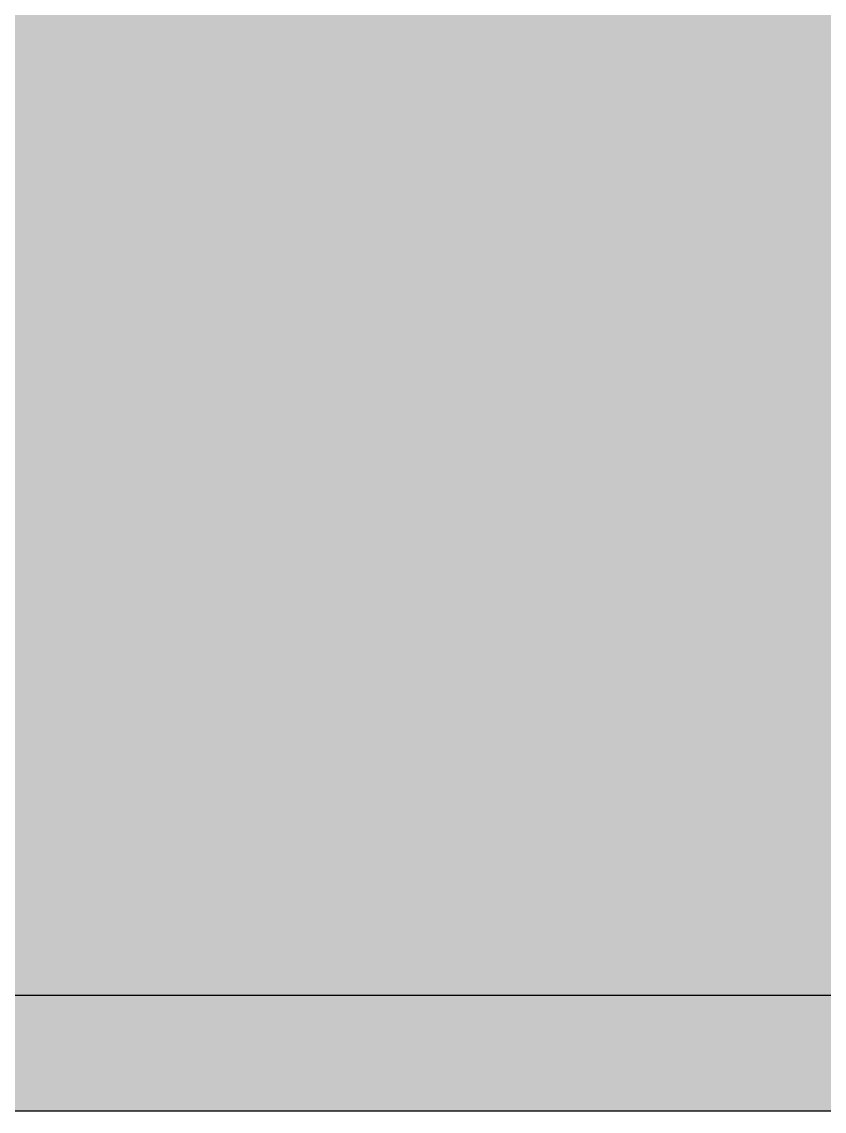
# Model space of a CAD drawing. Header units: millimetres. Extents: x 1313 to 1393.8, y 883.5 to 926.2.
# Drawn here: x 1373.788 to 1375.176, y 885.576 to 887.461 of the extents above; entities that cross this region are included whole.
import ezdxf

# ---------------------------------------------------------------- set-up
doc = ezdxf.new("R2010")
doc.units = ezdxf.units.MM
doc.layers.add('ambientes', color=254, linetype='Continuous', lineweight=25)
doc.layers.add('DIMENSIONES', color=1, linetype='Continuous', lineweight=5)

msp = doc.modelspace()

# ---------------------------------------------------------------- hatches: boundary and pattern name
h = msp.add_hatch(color=256)
h.set_gradient(color1=(233, 222, 190), color2=(232, 220, 187), one_color=1, tint=0.82, name='HEMISPHERICAL')
h.paths.add_polyline_path([(1376.4409, 889.0765), (1361.9409, 889.0765), (1361.9409, 885.7765), (1376.4409, 885.7765)])
h.paths.add_polyline_path([(1375.2409, 888.2765), (1375.2409, 888.8765), (1376.0409, 888.8765), (1376.0409, 888.2765)], flags=16)
h.paths.add_polyline_path([(1375.2909, 888.3265), (1375.2909, 888.8265), (1375.9909, 888.8265), (1375.9909, 888.3265)], flags=0)
h.paths.add_polyline_path([(1374.7409, 888.2765), (1373.9409, 888.2765), (1373.9409, 888.8765), (1374.7409, 888.8765)], flags=16)
h.paths.add_polyline_path([(1374.6909, 888.3265), (1373.9909, 888.3265), (1373.9909, 888.8265), (1374.6909, 888.8265)], flags=0)
h.paths.add_polyline_path([(1373.6409, 886.0765), (1368.0909, 886.0765), (1368.0909, 888.8765), (1373.6409, 888.8765)], flags=16)
h.paths.add_polyline_path([(1373.5659, 886.1271), (1372.4859, 886.1271), (1372.4859, 886.1268), (1371.4059, 886.1268), (1371.4059, 886.1271), (1370.3259, 886.1271), (1370.3259, 886.1268), (1369.2459, 886.1268), (1369.2459, 886.1265), (1368.1659, 886.1265), (1368.1659, 888.8265), (1369.2459, 888.8268), (1370.3259, 888.8271), (1371.4059, 888.8275), (1371.4059, 888.8268), (1372.4859, 888.8271), (1373.5659, 888.8275)], flags=0)
h.paths.add_polyline_path([(1367.7909, 886.0765), (1362.2409, 886.0765), (1362.2409, 888.8765), (1367.7909, 888.8765)], flags=16)
h.paths.add_polyline_path([(1367.7159, 886.1271), (1366.6359, 886.1271), (1366.6359, 886.1268), (1365.5559, 886.1268), (1365.5559, 886.1271), (1364.4759, 886.1271), (1364.4759, 886.1268), (1363.3959, 886.1268), (1363.3959, 886.1265), (1362.3159, 886.1265), (1362.3159, 888.8265), (1363.3959, 888.8268), (1364.4759, 888.8271), (1365.5559, 888.8275), (1365.5559, 888.8268), (1366.6359, 888.8271), (1367.7159, 888.8275)], flags=0)
at = {"layer": 'DIMENSIONES'}
h = msp.add_hatch(color=256, dxfattribs=at)
h.set_gradient(color1=(192, 192, 192), color2=(199, 199, 199), one_color=1, tint=0.78, name='HEMISPHERICAL')
h.paths.add_polyline_path([(1379.1776, 885.7765), (1358.0829, 885.7765), (1358.0829, 885.5765), (1379.1776, 885.5765)])

# ---------------------------------------------------------------- linework, layer by layer
at = {"layer": 'ambientes'}
for p, q in [((1379.1776, 885.7765), (1358.0829, 885.7765)), ((1379.1776, 885.5765), (1358.0829, 885.5765))]:
    msp.add_line(p, q, dxfattribs=at)

doc.saveas('drawing.dxf')
